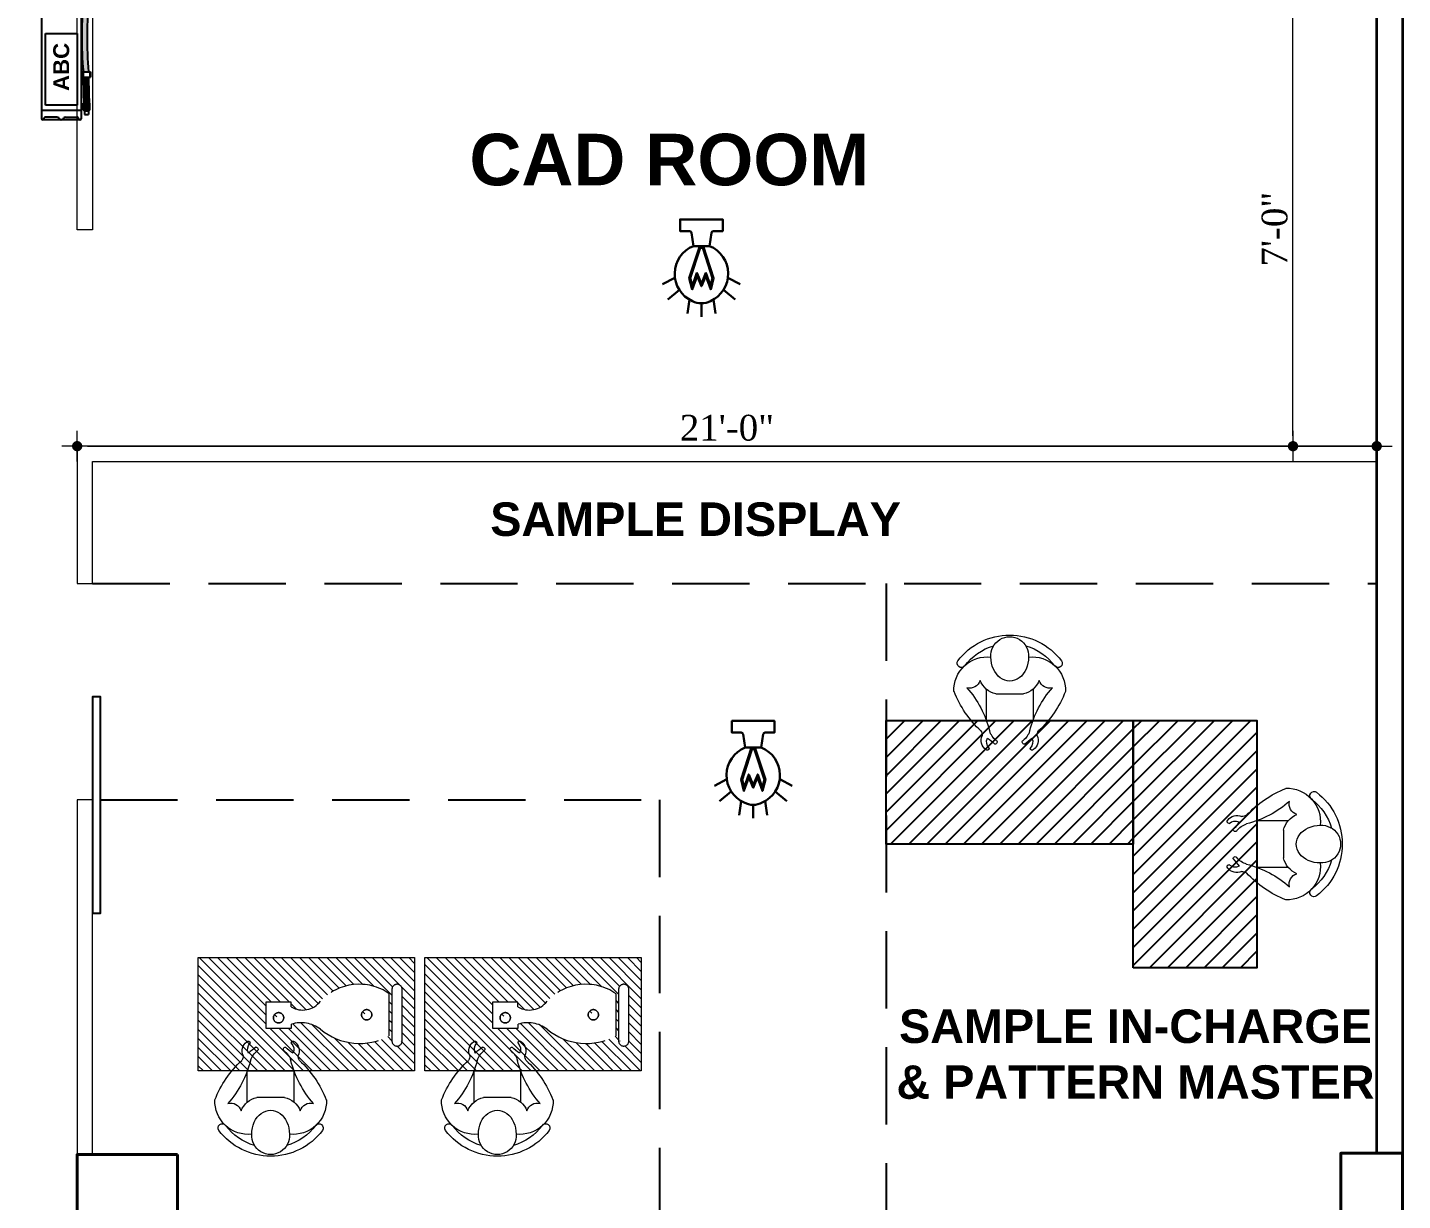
# Model space of a CAD drawing. Header units: inches. Extents: x -250485 to 735580, y -140410 to 288049.
# Drawn here: x 23611.6 to 23878.4, y 21471.4 to 21699.1 of the extents above; entities that cross this region are included whole.
import ezdxf

# ---------------------------------------------------------------- set-up
doc = ezdxf.new("R2010")
doc.units = ezdxf.units.IN
doc.header["$MEASUREMENT"] = 0
doc.header["$PDMODE"] = 35
doc.linetypes.add('ACAD_ISO02W100', pattern=[15, 12, -3])
doc.linetypes.add('DASHED', pattern=[0.75, 0.5, -0.25])
doc.layers.get('0').update_dxf_attribs({"lineweight": 0})
doc.layers.get('Defpoints').update_dxf_attribs({"lineweight": 0})
for name, color, linetype in [('A circulation', 7, 'DASHED'), ('A Door', 10, 'Continuous'), ('A Furniture', 7, 'Continuous'), ('FIREACC', 30, 'Continuous'), ('OUTSIDE', 253, 'Continuous')]:
    doc.layers.add(name, color=color, linetype=linetype)
for name, color, linetype, lineweight in [('A column', 106, 'Continuous', 40), ('A glass wall', 160, 'Continuous', 9), ('A WALL', 7, 'Continuous', 35), ('Emergency Light', 251, 'Continuous', 15), ('FER', 11, 'ACAD_ISO02W100', 0), ('Layer1', 134, 'Continuous', 0), ('Machine', 222, 'Continuous', 0), ('MAN', 215, 'Continuous', 0), ('sheet', 7, 'Continuous', 15), ('wall', 7, 'Continuous', 0), ('WALL (I)', 7, 'Continuous', 0)]:
    doc.layers.add(name, color=color, linetype=linetype, lineweight=lineweight)
doc.styles.add('REG', font='times.ttf')
doc.styles.get("Standard").update_dxf_attribs({"font": 'arialbd.ttf', "height": 24})
doc.dimstyles.new('Dim-Pres', dxfattribs={"dimtxt": 5.5, "dimasz": 2, "dimexe": 1.5, "dimexo": 1.5, "dimgap": 1, "dimtad": 3, "dimdec": 0, "dimzin": 3, "dimdsep": 46, "dimlunit": 4, "dimtxsty": 'REG', "dimblk": 'point', "dimcen": 2, "dimclrd": 256, "dimclre": 256, "dimclrt": 7, "dimadec": 0, "dimazin": 0, "dimtfac": 0.75, "dimtdec": 0, "dimtmove": 1, "dimatfit": 3, "dimldrblk": 'point', "dimfxl": 0, "dimtolj": 1, "dimtzin": 0, "dimlwd": -1, "dimlwe": -1, "dimarcsym": 1})
pattern_1 = [(45, (5000.443416947492, -14113.12922036355), (-1.767766952966368, 1.767766952966368), [])]

# ---------------------------------------------------------------- blocks, each defined once
blk = doc.blocks.new('Z_MACH')
at = {"layer": 'FER'}
for points in [[(2.635598819775623, 8.976013348023118, -0.3807670118471236), (1.519595524458054, 14.63143317654339), (2.419751377858119, 14.63143317654339), (2.419751377858119, 19.59967319317456), (-2.58024862214188, 19.59967319317638), (-2.58024862214188, 14.59967319317456), (-1.830473658313167, 14.59967319317548, -0.2397909630943526), (-2.796096064032099, 8.976013348046761, 0.3111277403841698), (-4.076014254839719, -4.400326806825432), (4.07601425483881, -4.400326806823613, 0.3753429267155414)], [(-1.58024862214188, 17.09967319317548, -1), (0.4197513778581197, 17.09967319317548, -1)], [(1, 0, -1), (-1, 0, -1)], [(4.91975137785721, -4.900326806824523), (-5.080248622141879, -4.900326806824523, 1), (-5.080248622141879, -6.900326806824522), (4.919751377858119, -6.900326806824522, 1)]]:
    blk.add_lwpolyline(points, format="xyb", close=True, dxfattribs=at)
for centre in [(-0.5802486221418804, 17.09967319317548), (0, 0)]:
    blk.add_circle(centre, 1, dxfattribs=at)
blk = doc.blocks.new('A$C0A385B62')
at = {"layer": 'MAN'}
for p, q in [((12.80305191420848, 13.80214196451243), (5.246626955540705, 13.80214196451243)), ((5.246626955540705, 8.742395382917035), (5.246626955540705, 13.80214196451243)), ((12.80305191420848, 8.742395382917035), (12.80305191420848, 13.80214196451243)), ((6.784432283155183, 9.500194757591544), (11.265246586594, 9.500194757591544))]:
    blk.add_line(p, q, dxfattribs=at)
for centre, major_axis, ratio, start_param, end_param in [((6.291864998795062, 17.02653517760746), (1.330345823937488, -1.330345823937491), 0.9999999999977816, 3.011755567882602, 4.336791129735035), ((5.391966378050707, 18.34442382934912), (0.2134425236567027, 0.2134425236567026), 0.9999999999974256, -0.9903661476277168, 1.743844077507616), ((6.722268590692692, 17.28868438648033), (1.014736198392688, 1.014736198392687), 0.9999999999994011, 1.590736801762065, 2.798432656722235), ((12.65771249169847, 18.34442382934912), (0.2134425236567026, -0.2134425236567027), 0.9999999999974256, 1.397748576082175, 4.131958801217509), ((11.32741027905649, 17.28868438648033), (1.014736198392089, 1.014736198392089), 0.9999999999994885, -1.227636329928234, -0.0199404749671928), ((11.75781387095412, 17.02653517760746), (1.330345823936892, 1.33034582393689), 0.9999999999985387, -1.195198476144889, 0.1298370857076663), ((3.521507891495275, 16.15331630651462), (0.7438983915993324, -0.7438983915993334), 0.999999999998362, 0.1201904508699337, 0.9031787789964641), ((3.039559556335007, 20.8822419551766), (3.420265618158865, 3.420265618158862), 0.9999999999710878, 4.442781796797042, 4.759624155095366), ((8.738014996295531, 14.61653963441176), (2.185140766254475, -2.18514076625448), 0.9999999999983836, 3.016096205032031, 3.635716174250643), ((6.683346309542682, 17.32390668227572), (0.2195165364007317, -0.2195165364007318), 0.9999999999550492, 6.040082380256673, 8.853084092341538), ((11.3663325602065, 17.32390668227572), (0.2195165364007318, 0.2195165364007317), 0.9999999999550492, 0.5716938684278416, 3.384695580512707), ((9.311663873453654, 14.61653963441176), (2.185140766254467, 2.185140766254466), 0.999999999996424, -0.4941235206615008, 0.1254964485580055), ((53.02784726960453, 68.45595026975613), (46.44218521651676, -46.44218521651679), 0.9999999991443549, 4.81195643080859, 4.835193538654237), ((14.52817097825391, 16.15331630651462), (0.7438983915994333, 0.7438983915994326), 0.9999999999981568, 2.23841387459333, 3.021402202719569), ((16.25948536622672, 2.738926605114556), (12.32887152460413, 12.32887152460411), 0.9999999999998435, 1.534760500018879, 1.981494527452173), ((-10.8353074302031, 19.75662907895139), (12.12609851486674, 12.12609851486672), 0.9999999999981142, -1.50016072850486, -1.035996806125609), ((28.88498629995229, 19.75662907895139), (12.12609851483914, 12.12609851483913), 0.9999999999973719, 2.606793132918306, 3.070957055299133), ((1.823762386735323, 2.738926605114556), (12.32887152460242, 12.32887152460241), 0.9999999999992137, -0.4106982006575655, 0.0360358267760297), ((5.405420545281231, 8.934852985392807), (3.824465016098026, -3.824465016098032), 0.9999999999988436, 3.892703976422086, 5.607303683974293), ((7.560825747681518, 5.985419404034928), (2.545234036173748, 2.545234036173744), 0.9999999999964052, 1.002801220004055, 1.96460807070512), ((10.48885312206766, 5.985419404034928), (2.545234036164584, 2.545234036164582), 0.9999999999986894, -0.393811743911866, 0.5679951067929987), ((12.64425832446068, 8.934852985392807), (3.824465016096659, 3.824465016096656), 0.999999999998776, 3.823709888529261, 5.53207398434725), ((2.58651944003577, 6.861145151346589), (1.216868306365082, 1.21686830636508), 0.9999999999942101, -0.4917908428322868, 1.062111035292349), ((9.041623876484664, 3.602354411410942), (1.943723e-10, 3.839603214756363), 0.7931162535891396, 4.700072118899566, 7.865365617326588), ((15.46315942971341, 6.861145151346589), (1.216868306364642, -1.216868306364644), 0.9999999999951636, 2.079481618297084, 3.63338349642168), ((1.210265428893761, 4.563088716834045), (0.4857340215551655, -0.4857340215551659), 0.9999999999895796, 1.452985512981384, 4.552068611643997), ((9.063361561591591, 10.50550035794413), (6.477965783192783, -6.47796578319279), 0.9999999999952726, 4.573278415513708, 5.207423431160726), ((9.02666349798892, 10.50551949737974), (6.477965783163669, -6.477965783163672), 0.9999999999950769, 5.787107780630661, 6.421252796283351), ((16.87070936117016, 4.575413284820115), (0.4752786104991503, 0.4752786104991493), 0.9999999999965778, -1.432728837689081, 1.708863815900708), ((9.02666349798892, 10.50551949737974), (7.428523004162264, 7.428523004162253), 0.999999999999676, 3.004593134476285, 4.850456469487568), ((9.04147259880483, 3.328248395865101), (2.159226453879345, -2.159226453879349), 0.9999999999947417, 3.851468289501696, 7.142929779361948)]:
    blk.add_ellipse(centre, major_axis=major_axis, ratio=ratio, start_param=start_param, end_param=end_param, dxfattribs=at)
blk = doc.blocks.new('A$C75144F0B')
at = {"layer": 'Machine'}
h = blk.add_hatch(dxfattribs=at)
h.set_pattern_fill('ANSI31', scale=10, style=0)
h.set_pattern_definition([(45, (-249897.835708, 14135.27177869155), (-0.8838834764831842, 0.8838834764831844), [])])
h.paths.add_polyline_path([(-10.99996225777431, 41.9998558933512), (-10.99996225780341, 7.276000000000001e-12), (10.99996225777431, -7.276000000000001e-12), (10.99996225777431, 41.99985589334391)])
edge = h.paths.add_edge_path(flags=16)
edge.add_line((2.310356294392275, 28.90937547953535), (2.310356294392276, 23.94115250947612))
edge.add_line((2.310356294392276, 23.94115250947612), (1.410203529523911, 23.94115250947613))
edge.add_ellipse((5.143019113518594, 21.73994954412123), major_axis=(-3.064245965878247, 3.06424596587825), ratio=0.9999999999999996, start_angle=14.47258432045427, end_angle=97.8533147654493)
edge.add_ellipse((-4.4077995312534, 10.77337060669698), major_axis=(7.228978715013979, 7.228978715013976), ratio=0.9999999999999998, start_angle=279.9996067642371, end_angle=362.2926833374564, ccw=False)
edge.add_line((3.966613488556296, 4.909457826147889), (-4.185387050616043, 4.90945782614607))
edge.add_ellipse((6.162369177605172, 10.66871193945161), major_axis=(8.373919837815674, 8.37391983781567), ratio=0.9999999999999999, start_angle=94.96954621643971, end_angle=164.0990145078656, ccw=False)
edge.add_ellipse((-7.948604719648397, 22.0464157474947), major_axis=(-4.448357347748903, 4.448357347748906), ratio=0.9999999999999996, start_angle=188.288102217168, end_angle=242.2257346579422)
edge.add_line((-1.939854158769431, 23.90939263508016), (-2.689626550045633, 23.90939263507925))
edge.add_line((-2.689626550045633, 23.90939263507925), (-2.689626550045633, 28.90937547953717))
edge.add_line((-2.689626550045633, 28.90937547953717), (2.310356294392275, 28.90937547953535))
edge = h.paths.add_edge_path(flags=0)
edge.add_ellipse((-0.6896334122704694, 26.40938405730821), major_axis=(0.7071043550249762, 0.707104355024976), ratio=0.9999999999999992, start_angle=315, end_angle=494.9999999999999, ccw=False)
edge.add_ellipse((-0.6896334122704694, 26.40938405730821), major_axis=(-0.707104355024976, 0.7071043550249762), ratio=0.9999999999999988, start_angle=0, end_angle=360)
edge.add_ellipse((-0.6896334122704694, 26.40938405730821), major_axis=(0.7071043550249762, 0.707104355024976), ratio=0.9999999999999992, start_angle=135, end_angle=314.99999999999994, ccw=False)
edge.add_ellipse((-0.6896334122704694, 26.40938405730821), major_axis=(-0.707104355024976, 0.7071043550249762), ratio=0.9999999999999988, start_angle=0, end_angle=360)
edge.add_ellipse((-0.6896334122704694, 26.40938405730821), major_axis=(0.7071043550249762, 0.707104355024976), ratio=0.9999999999999992, start_angle=135, end_angle=314.99999999999994, ccw=False)
edge.add_ellipse((-0.6896334122704694, 26.40938405730821), major_axis=(-0.707104355024976, 0.7071043550249762), ratio=0.9999999999999988, start_angle=0, end_angle=360)
edge.add_ellipse((-0.6896334122704694, 26.40938405730821), major_axis=(0.7071043550249762, 0.707104355024976), ratio=0.9999999999999992, start_angle=135, end_angle=314.99999999999994, ccw=False)
edge.add_ellipse((-0.6896334122704694, 26.40938405730821), major_axis=(-0.707104355024976, 0.7071043550249762), ratio=0.9999999999999988, start_angle=0, end_angle=360)
edge.add_ellipse((-0.6896334122704694, 26.40938405730821), major_axis=(0.7071043550249762, 0.707104355024976), ratio=0.9999999999999992, start_angle=135, end_angle=314.99999999999994, ccw=False)
edge.add_ellipse((-0.6896334122704694, 26.40938405730821), major_axis=(-0.707104355024976, 0.7071043550249762), ratio=0.9999999999999988, start_angle=0, end_angle=360)
edge.add_ellipse((-0.6896334122704694, 26.40938405730821), major_axis=(0.7071043550249762, 0.707104355024976), ratio=0.9999999999999992, start_angle=135, end_angle=314.99999999999994, ccw=False)
edge.add_ellipse((-0.6896334122704694, 26.40938405730821), major_axis=(-0.707104355024976, 0.7071043550249762), ratio=0.9999999999999988, start_angle=0, end_angle=360)
edge.add_ellipse((-0.6896334122704694, 26.40938405730821), major_axis=(0.7071043550249762, 0.707104355024976), ratio=0.9999999999999992, start_angle=315, end_angle=494.9999999999999, ccw=False)
edge.add_ellipse((-0.6896334122704694, 26.40938405730821), major_axis=(-0.707104355024976, 0.7071043550249762), ratio=0.9999999999999988, start_angle=0, end_angle=360)
edge.add_ellipse((-0.6896334122704694, 26.40938405730821), major_axis=(0.7071043550249762, 0.707104355024976), ratio=0.9999999999999992, start_angle=315, end_angle=494.9999999999999, ccw=False)
edge.add_ellipse((-0.6896334122704694, 26.40938405730821), major_axis=(-0.707104355024976, 0.7071043550249762), ratio=0.9999999999999988, start_angle=0, end_angle=360)
edge.add_ellipse((-0.6896334122704694, 26.40938405730821), major_axis=(0.7071043550249762, 0.707104355024976), ratio=0.9999999999999992, start_angle=315, end_angle=494.9999999999999, ccw=False)
edge.add_ellipse((-0.6896334122704694, 26.40938405730821), major_axis=(-0.707104355024976, 0.7071043550249762), ratio=0.9999999999999988, start_angle=0, end_angle=360)
edge.add_ellipse((-0.6896334122704694, 26.40938405730821), major_axis=(0.7071043550249762, 0.707104355024976), ratio=0.9999999999999992, start_angle=315, end_angle=494.9999999999999, ccw=False)
edge.add_ellipse((-0.6896334122704694, 26.40938405730821), major_axis=(-0.707104355024976, 0.7071043550249762), ratio=0.9999999999999988, start_angle=0, end_angle=360)
edge.add_ellipse((-0.6896334122704694, 26.40938405730821), major_axis=(0.7071043550249762, 0.707104355024976), ratio=0.9999999999999992, start_angle=315, end_angle=494.9999999999999, ccw=False)
edge.add_ellipse((-0.6896334122704694, 26.40938405730821), major_axis=(-0.707104355024976, 0.7071043550249762), ratio=0.9999999999999988, start_angle=0, end_angle=360)
edge = h.paths.add_edge_path(flags=0)
edge.add_ellipse((-0.1093867810268421, 9.309769534971565), major_axis=(0.7071043550249762, 0.707104355024976), ratio=0.9999999999999992, start_angle=315, end_angle=494.9999999999999, ccw=False)
edge.add_ellipse((-0.1093867810268421, 9.309769534971565), major_axis=(-0.707104355024976, 0.7071043550249762), ratio=0.9999999999999988, start_angle=0, end_angle=360)
edge.add_ellipse((-0.1093867810268421, 9.309769534971565), major_axis=(0.7071043550249762, 0.707104355024976), ratio=0.9999999999999992, start_angle=135, end_angle=314.99999999999994, ccw=False)
edge.add_ellipse((-0.1093867810268421, 9.309769534971565), major_axis=(-0.707104355024976, 0.7071043550249762), ratio=0.9999999999999988, start_angle=0, end_angle=360)
edge.add_ellipse((-0.1093867810268421, 9.309769534971565), major_axis=(0.7071043550249762, 0.707104355024976), ratio=0.9999999999999992, start_angle=135, end_angle=314.99999999999994, ccw=False)
edge.add_ellipse((-0.1093867810268421, 9.309769534971565), major_axis=(-0.707104355024976, 0.7071043550249762), ratio=0.9999999999999988, start_angle=0, end_angle=360)
edge.add_ellipse((-0.1093867810268421, 9.309769534971565), major_axis=(0.7071043550249762, 0.707104355024976), ratio=0.9999999999999992, start_angle=135, end_angle=314.99999999999994, ccw=False)
edge.add_ellipse((-0.1093867810268421, 9.309769534971565), major_axis=(-0.707104355024976, 0.7071043550249762), ratio=0.9999999999999988, start_angle=0, end_angle=360)
edge.add_ellipse((-0.1093867810268421, 9.309769534971565), major_axis=(0.7071043550249762, 0.707104355024976), ratio=0.9999999999999992, start_angle=135, end_angle=314.99999999999994, ccw=False)
edge.add_ellipse((-0.1093867810268421, 9.309769534971565), major_axis=(-0.707104355024976, 0.7071043550249762), ratio=0.9999999999999988, start_angle=0, end_angle=360)
edge.add_ellipse((-0.1093867810268421, 9.309769534971565), major_axis=(0.7071043550249762, 0.707104355024976), ratio=0.9999999999999992, start_angle=135, end_angle=314.99999999999994, ccw=False)
edge.add_ellipse((-0.1093867810268421, 9.309769534971565), major_axis=(-0.707104355024976, 0.7071043550249762), ratio=0.9999999999999988, start_angle=0, end_angle=360)
edge.add_ellipse((-0.1093867810268421, 9.309769534971565), major_axis=(0.7071043550249762, 0.707104355024976), ratio=0.9999999999999992, start_angle=315, end_angle=494.9999999999999, ccw=False)
edge.add_ellipse((-0.1093867810268421, 9.309769534971565), major_axis=(-0.707104355024976, 0.7071043550249762), ratio=0.9999999999999988, start_angle=0, end_angle=360)
edge.add_ellipse((-0.1093867810268421, 9.309769534971565), major_axis=(0.7071043550249762, 0.707104355024976), ratio=0.9999999999999992, start_angle=315, end_angle=494.9999999999999, ccw=False)
edge.add_ellipse((-0.1093867810268421, 9.309769534971565), major_axis=(-0.707104355024976, 0.7071043550249762), ratio=0.9999999999999988, start_angle=0, end_angle=360)
edge.add_ellipse((-0.1093867810268421, 9.309769534971565), major_axis=(0.7071043550249762, 0.707104355024976), ratio=0.9999999999999992, start_angle=315, end_angle=494.9999999999999, ccw=False)
edge.add_ellipse((-0.1093867810268421, 9.309769534971565), major_axis=(-0.707104355024976, 0.7071043550249762), ratio=0.9999999999999988, start_angle=0, end_angle=360)
edge.add_ellipse((-0.1093867810268421, 9.309769534971565), major_axis=(0.7071043550249762, 0.707104355024976), ratio=0.9999999999999992, start_angle=315, end_angle=494.9999999999999, ccw=False)
edge.add_ellipse((-0.1093867810268421, 9.309769534971565), major_axis=(-0.707104355024976, 0.7071043550249762), ratio=0.9999999999999988, start_angle=0, end_angle=360)
edge.add_ellipse((-0.1093867810268421, 9.309769534971565), major_axis=(0.7071043550249762, 0.707104355024976), ratio=0.9999999999999992, start_angle=315, end_angle=494.9999999999999, ccw=False)
edge.add_ellipse((-0.1093867810268421, 9.309769534971565), major_axis=(-0.707104355024976, 0.7071043550249762), ratio=0.9999999999999988, start_angle=0, end_angle=360)
edge = h.paths.add_edge_path(flags=16)
edge.add_ellipse((4.810347716610776, 3.409462972810154), major_axis=(0.707104355024976, 0.7071043550249759), ratio=0.9999999999999998, start_angle=225.0000000000261, end_angle=405.00000000002603, ccw=False)
edge.add_line((4.810347716604446, 2.409466403918926), (-5.555642120173567, 2.409466403918941))
edge.add_ellipse((-5.189617972264586, 3.409462972810154), major_axis=(-0.707104355024976, 0.7071043550249762), ratio=0.9999999999999988, start_angle=-45.000000000000114, end_angle=135, ccw=False)
edge.add_line((-5.189617972257788, 4.409459541701377), (5.176371864519468, 4.409459541701373))
at = {"layer": 'Machine', "color": 7}
blk.add_lwpolyline([(10.99996225777431, -7.276000000000001e-12), (-10.99996225780341, 7.276000000000001e-12), (-10.99996225777431, 41.9998558933512), (10.99996225777431, 41.99985589334391)], close=True, dxfattribs=at)
at = {"layer": 'FER', "color": 7, "xscale": 0.9999965688875818, "yscale": 0.9999965688912196, "zscale": 0.9999965688893389}
blk.add_blockref('Z_MACH', (-0.1093867810268421, 9.309769534971565), dxfattribs=at)
at = {"layer": 'wall', "color": 7, "xscale": -1.199999999999999, "yscale": 1.199999999999999, "zscale": 1.199999999999999, "rotation": 270}
blk.add_blockref('A$C0A385B62', (-27.5625326151785, 17.10684351189957), dxfattribs=at)
blk = doc.blocks.new('A$C16DB04AD')
at = {"layer": 'Emergency Light', "color": 154, "lineweight": 30}
for p, q in [((-6.537825528983376, -14.3932823043433), (-9.586205916086328, -15.97797261748929)), ((6.53782552893972, -14.3932823043433), (9.58620591602812, -15.97797261748929)), ((-5.430884954985231, -17.39914926863275), (-8.325307155027986, -19.7678718053503)), ((-2.947855078673456, -19.77826723671751), (-3.460393636632944, -23.21708098362433)), ((2.9478550786298, -19.77826723671751), (3.460393636589288, -23.21708098362433)), ((5.430884954927024, -17.39914926863275), (8.32530715498433, -19.7678718053503)), ((-2.91038304567337e-11, -20.70360844238894), (-2.91038304567337e-11, -24))]:
    blk.add_line(p, q, dxfattribs=at)
blk.add_lwpolyline([(-1.99680266190262, -6.567560826137196), (-2.489697232274921, -3.279178763215896, 0.3712780056704896), (-2.944603238065611, -2.887376694125123), (-5.249217542688712, -2.887376694125123), (-5.249217542688712, 0), (5.249217542688712, 0), (5.249217542688712, -2.887376694125123), (2.944603238065611, -2.887376694125123, 0.3712780056704896), (2.489697232274921, -3.279178763215896), (1.99680266190262, -6.567560826137196)], format="xyb", dxfattribs=at)
at = {"layer": 'Emergency Light', "color": 1, "lineweight": 30}
blk.add_lwpolyline([(-0.4329040910961339, -6.573705076996703), (-3.010552231469774, -14.48153607931454), (-2.28318827264593, -17.27446631714702), (-1.096346872873255, -13.9076215242967), (0, -16.50271311466349), (1.096346872873255, -13.9076215242967), (2.283188272660482, -17.27446631714702), (3.010552231469774, -14.48153607931454), (0.4273372012394248, -6.573705076996703)], dxfattribs=at)
at = {"layer": 'Emergency Light', "color": 154, "lineweight": 30}
blk.add_lwpolyline([(-2.021739374991739, -6.577722929127049), (1.99680266190262, -6.567560826137196)], dxfattribs=at)
at = {"layer": 'Emergency Light', "color": 1, "lineweight": 30}
blk.add_lwpolyline([(0.4273372012394248, -7.282025628781412, 0.6903614861504281), (-0.4329040910961339, -7.282025628781412), (-2.747414040059084, -14.4957025636686), (-2.247088542950223, -16.41685110662365), (-1.117494048405206, -13.21240496687824), (0, -15.85755266516935), (1.117494048405206, -13.21240496687824), (2.247088542950223, -16.41685110662365), (2.747414040073636, -14.4957025636686), (0.4273372012394248, -7.282025628781412)], format="xyb", dxfattribs=at)
at = {"layer": 'Emergency Light', "color": 154, "lineweight": 30}
for centre, radius, start, end in [((0.7757337109651417, -13.40674541570479), 7.379797001880024, 112.0671366794404, 245.9766584055333), ((-0.7757337109651417, -13.40674541570479), 7.379797001880024, 294.0233415944667, 67.93286331978692), ((-2.91038304567337e-11, -15.96131014602724), 4.742298296318141, 241.9689034068913, 298.0310965931087)]:
    blk.add_arc(centre, radius, start, end, dxfattribs=at)
blk = doc.blocks.new('*U196')
at = {"layer": 'OUTSIDE', "linetype": 'Continuous'}
for points in [[(-100.1206953372707, 481.7628959296997), (-104.2268043597201, 460.2083003522725), (-78.87537294127681, 477.6231871184652)], [(-78.87537294127681, 477.6231871184652), (-104.2268043597201, 460.2083003522725), (-84.3459288340114, 462.3879306721428)], [(-85.32244999257654, 497.9639038159056), (-100.1206953372707, 481.7628959296997), (-46.58240458666305, 485.7524235246261)], [(-46.58240458666305, 485.7524235246261), (-100.1206953372707, 481.7628959296997), (-63.99665396971764, 484.0000000000001)], [(-63.99665396971764, 484.0000000000001), (-100.1206953372707, 481.7628959296997), (-78.87537294127681, 477.6231871184652)], [(-64.2268043597207, 504.0000000000002), (-85.32244999257654, 497.9639038159056), (-52.38917803358263, 503.4320951673892)], [(-52.38917803358263, 503.4320951673892), (-85.32244999257654, 497.9639038159056), (-46.5824045866631, 502.2475764753741)], [(-43.17033814828281, 502.2475764753741), (-85.32244999257654, 497.9639038159056), (-43.17033814828284, 485.7524235246261)], [(-85.32244999257654, 497.9639038159056), (-43.17033814828281, 502.2475764753741), (-46.5824045866631, 502.2475764753741)], [(-85.32244999257654, 497.9639038159056), (-46.58240458666305, 485.7524235246261), (-43.17033814828284, 485.7524235246261)], [(-52.38917803358263, 503.4320951673892), (-58.28826156381679, 504.0000000000002), (-64.2268043597207, 504.0000000000002)], [(-46.58240458666305, 485.7524235246261), (-63.99665396971764, 484.0000000000001), (-52.38917803358237, 484.5679048326111)], [(-52.38917803358237, 484.5679048326111), (-63.99665396971764, 484.0000000000001), (-58.28826156381629, 484.0000000000001)], [(-84.3459288340114, 462.3879306721428), (-104.2268043597201, 460.2083003522725), (-76.57034182775351, 321.2396900399291)], [(-104.2268043597201, 460.2083003522725), (-96.56989949402782, 320.1477179046095), (-76.57034182775351, 321.2396900399291)], [(-96.56989949402782, 320.1477179046095), (-102.4190117199102, 179.9999999999999), (-82.45553887509163, 180.0000000000001)], [(-76.57034182775351, 321.2396900399291), (-96.56989949402782, 320.1477179046095), (-82.45553887509163, 180.0000000000001)], [(-82.00619228560907, 159.9999999999999), (-102.8155253513701, 110.9931713836371), (-82.81042058501453, 110.993239492646)], [(-102.0072558220318, 160.0000000000015), (-102.8155253513701, 110.9931713836371), (-82.00619228560907, 159.9999999999999)], [(-102.8155253513701, 110.9931713836371), (-104.2268043597216, 61.99999999999989), (-84.21464371495358, 61.9999999999996)], [(-82.81042058501453, 110.993239492646), (-102.8155253513701, 110.9931713836371), (-84.21464371495358, 61.9999999999996)]]:
    blk.add_solid(points, dxfattribs=at)
blk = doc.blocks.new('*U195')
at = {"layer": 'OUTSIDE', "linetype": 'Continuous'}
for points in [[(-0.01933780452461054, 488.2986923115643), (-0.6676855718015552, 487.22540144927), (0.8515238589932892, 485.5167181619744)], [(-0.6676855718015552, 487.22540144927), (-0.2930877463059368, 486.0287458716072), (0.8515238589932892, 485.5167181619744)], [(0.3705905884929734, 499.8847790795911), (-0.01933780452461054, 488.2986923115643), (0.8515238589932892, 485.5167181619744)], [(0.8016827369949056, 499.8863108925835), (0.3705905884929734, 499.8847790795911), (0.8515238589932892, 485.5167181619744)], [(0.8515238589933176, 499.8864879945756), (0.8016827369949056, 499.8863108925835), (0.8515238589932892, 485.5167181619744)], [(1.232774885496724, 499.887842705576), (0.8515238589932892, 499.8864879945755), (1.705030789482493, 488.3048195635341)], [(0.8515238589932892, 499.8864879945755), (0.8515238589932893, 485.5167181619744), (1.705030789482493, 488.3048195635341)], [(1.705030789482493, 488.3048195635341), (0.8515238589932893, 485.5167181619744), (2.361092402477108, 487.2353573389602)], [(2.361092402477108, 487.2353573389602), (0.8515238589932893, 485.5167181619744), (1.993833588939787, 486.0356543533363)]]:
    blk.add_solid(points, dxfattribs=at)
blk = doc.blocks.new('ABC')
at = {"layer": 'FIREACC', "color": 11}
for p, q in [((-39154.19204668295, 31706.62705909893), (-39205.39162367093, 31703.89894118438)), ((-39153.33766387971, 31701.06069362111), (-39199.99731500426, 31699.52258059529)), ((-39151.59330838572, 31714.07389078449), (-39192.83654238311, 31719.86328388503)), ((-39100.52578184658, 31717.15782071524), (-39188.55683564542, 31723.56248788581)), ((-39133.80194438846, 31707.71352517192), (-39153.75372855439, 31706.65041443913)), ((-39127.25061941716, 31701.92064053296), (-39152.87694111628, 31701.07588112609)), ((-39135.74667292433, 31711.84946769456), (-39151.10331809489, 31714.00510989283)), ((-39133.68662152249, 31709.2986182217), (-39133.90656208075, 31706.27557290161)), ((-39126.79038690428, 31703.95205118143), (-39131.38394007014, 31703.70488870714)), ((-39129.36409206852, 31697.77945797917), (-39129.36409206853, 31701.19999923831)), ((-39129.36409206853, 31701.19999923831), (-39127.49562114671, 31701.19999923831)), ((-39129.36409206851, 31685.19999923829), (-39129.36409206852, 31697.07160677174)), ((-39127.03093799377, 31701.19999923831), (-39101.63590345851, 31701.19999923831)), ((-39105.90631603972, 31702.62424525912), (-39126.78989665373, 31701.93582803794)), ((-39105.9199006103, 31705.07501653001), (-39126.3459453066, 31703.97596497561)), ((-39106.03591806874, 31703.4803764256), (-39105.9199006103, 31705.07501653001)), ((-39102.22970825036, 31701.23949925229), (-39101.80010336092, 31707.14434491057)), ((-39100.52578184658, 31717.15782071524), (-39101.6867873204, 31701.19999923831)), ((-39101.63590345851, 31685.19999923831), (-39101.63590345851, 31701.19999923831)), ((-39099.49999776351, 31681.99999923831), (-39131.49999776351, 31681.99999923831)), ((-39131.49999776351, 31681.99999923831), (-39131.49999776351, 31665.99999923831)), ((-39100.2999977635, 31685.19999923831), (-39130.69999776351, 31685.19999923831)), ((-39130.69999776351, 31683.59999923831), (-39130.69999776351, 31681.99999923831)), ((-39100.2999977635, 31683.59999923831), (-39130.69999776351, 31683.59999923831)), ((-39100.2999977635, 31683.59999923831), (-39100.2999977635, 31681.99999923831)), ((-39099.49999776351, 31681.99999923831), (-39099.49999776351, 31665.99999923831)), ((-39175.49999776351, 31633.63535397852), (-39175.49999776351, 31300.61219740356)), ((-39055.49999776351, 31633.63535397852), (-39055.49999776351, 31300.61219740356)), ((-39128.75905149752, 31305.56047166483), (-39163.58056194439, 31305.56047166483)), ((-39102.24094402949, 31305.56047166483), (-39066.54083429548, 31305.56047166483))]:
    blk.add_line(p, q, dxfattribs=at)
for centre, radius in [((-39115.49999776351, 31693.19999923831), 8), ((-39115.49999776351, 31693.19999923831), 7.106572239385105), ((-39104.08230125732, 31703.33824174794), 0.8183474088935362)]:
    blk.add_circle(centre, radius, dxfattribs=at)
for centre, radius, start, end in [((-39201.91634147874, 31687.65097629961), 16.61547318652746, 102.0730947543689, 158.0786530559907), ((-39195.23302483872, 31655.61933604848), 44.16099345032107, 96.1933851022913, 120.0253941634977), ((-39188.84708701387, 31719.57303251658), 4, 85.83879822598405, 175.8387982264182), ((-39136.08029474403, 31709.47276904277), 2.4, 355.8387982264182, 82.00948928665606), ((-39131.51288885922, 31706.10142208053), 2.4, 175.8387982264182, 273.0799086225262), ((-39104.08230125732, 31703.33824174794), 1.958780465609198, 175.8387982264182, 355.8387982264182), ((-39149.40305505631, 31630.6111380338), 26.27158732819595, 119.5310539367202, 173.3898249423017), ((-39115.00431215687, 31581.13651165689), 86.4518314908062, 100.9999314663238, 123.2079516583439), ((-39130.69999776351, 31684.39999923831), 0.8, 90, 270), ((-39100.2999977635, 31684.39999923831), 0.8, 270, 90), ((-39115.99568337014, 31581.13651165689), 86.4518314908062, 56.7920483416561, 79.00006853367618), ((-39081.59694047071, 31630.6111380338), 26.27158732819595, 6.610175057698353, 60.46894606327978), ((-39171.32065762873, 31302.30766942699), 4.510156243896425, 202.0813790075031, 252.7663303763403), ((-39172.8753083378, 31302.41838571994), 4.445897769216369, 276.3773104451917, 340.9867885308898), ((-39160.01138328415, 31298.31903500475), 9.057213808747582, 135.2683196029056, 162.981042479239), ((-39164.01986158796, 31301.84476212091), 3.741588110906651, 83.25735356914021, 130.4173600919357), ((-39128.35648090833, 31298.78422512367), 6.788194182984941, 39.64174419386384, 93.39989353926579), ((-39115.84060730711, 31305.73914202869), 7.746634494490161, 199.8005553778552, 272.5200340672729), ((-39115.15938821991, 31305.73914202869), 7.746634494490161, 267.4799659327271, 340.1994446221448), ((-39102.64351461869, 31298.78422512367), 6.788194182984941, 86.60010646156651, 140.3582558061362), ((-39066.98013393905, 31301.84476212091), 3.741588110906651, 49.58263990806434, 96.74264643085979), ((-39070.98861224287, 31298.31903500475), 9.057213808747582, 17.018957520761, 44.7316803970944), ((-39058.12468718922, 31302.41838571994), 4.445897769216369, 199.0132114691102, 263.6226895548083), ((-39059.67933789828, 31302.30766942699), 4.510156243896425, 287.2336696236597, 337.9186209924969)]:
    blk.add_arc(centre, radius, start, end, dxfattribs=at)
at = {"layer": 'OUTSIDE', "color": 11}
for p, q in [((-39125.07811603921, 31706.35922440747), (-39126.91364298496, 31706.35922440747)), ((-39126.91364298496, 31705.67390555312), (-39125.07811603921, 31705.67390555312)), ((-39118.39181442143, 31695.00113498025), (-39120.29253031546, 31696.18497466893)), ((-39116.16978314581, 31689.43836007474), (-39118.23630685492, 31699.75865623116)), ((-39115.80499858471, 31697.91027340277), (-39116.1828033079, 31688.64385488913)), ((-39115.80499858471, 31697.91027340277), (-39115.46012486591, 31697.90904795237)), ((-39115.80499858471, 31697.91027340277), (-39115.46012486591, 31697.90904795237)), ((-39115.11525114711, 31697.90782250198), (-39115.46012486591, 31697.90904795237)), ((-39115.11525114711, 31697.90782250198), (-39114.80330843269, 31688.63895308756)), ((-39114.8302123812, 31689.43836007474), (-39112.76368867209, 31699.75865623116)), ((-39112.60818110558, 31695.00113498025), (-39110.70746521156, 31696.18497466893)), ((-39101.6867873204, 31701.19999923831), (-39102.22970825036, 31701.23949925229)), ((-39096.28250815769, 31699.4765599996), (-39101.63590345851, 31699.4765599996)), ((-39096.28250815769, 31695.46109384596), (-39101.63590345851, 31695.46109384596)), ((-39096.28250815769, 31699.4765599996), (-39096.28250815769, 31686.92343847701)), ((-39080.39707517143, 31698.87539422942), (-39091.96413105998, 31698.87539422942)), ((-39080.28250815769, 31697.7504390045), (-39091.96413105998, 31697.7504390045)), ((-39080.28250815769, 31701.19999923831), (-39091.66997563591, 31701.19999923831)), ((-39080.28250815769, 31701.19999923831), (-39080.28250815769, 31685.19999923831)), ((-39096.28250815769, 31690.93890463065), (-39101.63590345851, 31690.93890463065)), ((-39096.28250815769, 31686.92343847701), (-39101.63590345851, 31686.92343847701)), ((-39080.28250815769, 31688.64955947212), (-39091.96413105998, 31688.64955947212)), ((-39080.39707517143, 31687.5246042472), (-39091.96413105998, 31687.5246042472)), ((-39080.28250815769, 31685.19999923831), (-39091.66997563591, 31685.19999923831)), ((-39080.21129125111, 31686.60193805801), (-39077.55285500699, 31686.60193805801)), ((-39063.43733518854, 31685.19999923831), (-39068.18816942526, 31685.19999923831)), ((-39055.49999776351, 31625.99999923831), (-39175.49999776351, 31625.99999923831)), ((-39055.49999776351, 31325.99999923831), (-39175.49999776351, 31325.99999923831)), ((-39058.34311677516, 31297.99999923831), (-39172.65687875186, 31297.99999923831))]:
    blk.add_line(p, q, dxfattribs=at)
at = {"layer": 'OUTSIDE', "color": 1}
for p, q in [((-39080.21129125111, 31699.79806041861), (-39077.55285500699, 31699.79806041861)), ((-39063.43733518854, 31701.19999923831), (-39068.18816942526, 31701.19999923831)), ((-39163.49999776351, 31341.83166190606), (-39163.49999776351, 31557.83166190606)), ((-39163.49999776351, 31557.83166190606), (-39067.49999776351, 31557.83166190606)), ((-39067.49999776351, 31557.83166190606), (-39067.49999776351, 31341.83166190606)), ((-39055.49999776351, 31441.99999923831), (-39027.49999776351, 31441.99999923831)), ((-39055.49999776351, 31425.99999923831), (-39027.49999776351, 31425.99999923831)), ((-39049.50277595613, 31441.99999923831), (-39049.50277595613, 31425.99999923831)), ((-39029.57572400343, 31441.99999923831), (-39029.57572400343, 31425.99999923831)), ((-39027.49999776351, 31441.99999923831), (-39027.49999776351, 31425.99999923831)), ((-39067.49999776351, 31341.83166190606), (-39163.49999776351, 31341.83166190606)), ((-39049.03733518854, 31347.59999923831), (-39049.03733518854, 31345.99999923831)), ((-39049.03733518854, 31347.59999923831), (-39029.83733518854, 31347.59999923831)), ((-39048.55432335446, 31345.99999923831), (-39049.03733518854, 31345.99999923831)), ((-39049.03733518854, 31345.99999923831), (-39049.03733518854, 31328.03787390718)), ((-39048.55432335446, 31345.90454361033), (-39048.55432335446, 31328.03787390718)), ((-39047.43733518854, 31325.99999923831), (-39031.43733518854, 31325.99999923831)), ((-39046.23589596288, 31324.95759741132), (-39046.23589596288, 31325.99999923831)), ((-39032.6387744142, 31324.95759741132), (-39046.23589596288, 31324.95759741132)), ((-39045.72192282641, 31324.95759741132), (-39045.72192282641, 31313.99999923831)), ((-39033.15274755066, 31324.14891093996), (-39045.72192282641, 31324.14891093996)), ((-39043.31449978267, 31345.99999923831), (-39045.71449978267, 31345.99999923831)), ((-39045.71449978267, 31345.90454361033), (-39045.71449978267, 31328.03787390718)), ((-39043.31449978267, 31345.90454361033), (-39043.31449978267, 31328.03787390718)), ((-39040.63733518853, 31325.99999923831), (-39040.63733518853, 31345.99999923831)), ((-39040.63733518853, 31325.99999923831), (-39040.63733518853, 31345.99999923831)), ((-39040.63733518853, 31345.99999923831), (-39038.23733518853, 31345.99999923831)), ((-39038.23733518853, 31325.99999923831), (-39038.23733518853, 31345.99999923831)), ((-39035.5601705944, 31345.99999923831), (-39033.1601705944, 31345.99999923831)), ((-39035.5601705944, 31345.90454361033), (-39035.5601705944, 31328.03787390718)), ((-39033.1601705944, 31345.90454361033), (-39033.1601705944, 31328.03787390718)), ((-39033.15274755066, 31324.95759741132), (-39033.15274755066, 31313.99999923831)), ((-39032.6387744142, 31324.95759741132), (-39032.6387744142, 31325.99999923831)), ((-39030.32034702261, 31345.99999923831), (-39029.83733518854, 31345.99999923831)), ((-39030.32034702261, 31345.90454361033), (-39030.32034702261, 31328.03787390718)), ((-39029.83733518854, 31347.59999923831), (-39029.83733518854, 31345.99999923831)), ((-39029.83733518854, 31345.99999923831), (-39029.83733518854, 31328.03787390718)), ((-39045.72192282641, 31313.99999923831), (-39033.15274755066, 31313.99999923831))]:
    blk.add_line(p, q, dxfattribs=at)
at = {"layer": 'OUTSIDE', "color": 11}
for centre, radius, start, end in [((-39140.20968787685, 31705.92446233152), 14.00000000000002, 1.779574111614461, 358.9745276856144), ((-39140.20968787685, 31705.92446233152), 13.56348201375549, 1.836866051761991, 358.9415208775528), ((-39126.91364298496, 31706.01656498029), 0.3426594271722024, 90, 270), ((-39125.07811603921, 31706.01656498029), 0.3426594271722024, 270, 90), ((-39115.49999776351, 31693.19999923831), 5.646100121581375, 115.6307568330536, 148.083746106334), ((-39115.49999776351, 31693.19999923831), 3.406859777564114, 125.5002848650492, 148.083746106334), ((-39115.49999776351, 31693.19999923831), 3.406859777564114, 31.91625389366603, 54.49971513495079), ((-39115.49999776351, 31693.19999923831), 5.646100121581375, 31.91625389366603, 64.36924316694646), ((-39091.51548629448, 31693.75242791676), 7.44917348074163, 91.18834954247889, 129.7873234350234), ((-39089.6000277299, 31693.19999923831), 5.127912501300102, 117.45336272377, 242.5466372762301), ((-39091.89544105298, 31700.85419749495), 1.97999512139738, 181.0473647480879, 268.0118954183694), ((-39063.52483632067, 31668.98875281839), 32.21136526713467, 354.9737380662306, 89.84435767661657), ((-39118.01240389479, 31687.91048400103), 25.72906004705709, 238.384496914244, 275.6037811539796), ((-39115.49663495692, 31687.63415561575), 1.220786479507285, 124.1991240133483, 55.39369598900733), ((-39113.42881285848, 31689.82073157077), 27.59418740975647, 265.6954026968052, 300.3163192341918), ((-39091.51548629448, 31692.64757055986), 7.449173480741412, 230.2126765649766, 268.8116504575211), ((-39091.89544105298, 31685.54580098166), 1.97999512139738, 91.98810458163064, 178.9526352519122), ((-39066.23533879148, 31730.22266944483), 45.06500171984693, 255.4551605128194, 267.5163875206698), ((-39063.52939534454, 31668.97774636115), 16.22251409254758, 356.2273493750603, 89.6748539295784), ((-37883.35792403253, 31547.15804894139), 1170.230801470604, 174.0772933995791, 185.1556076093057)]:
    blk.add_arc(centre, radius, start, end, dxfattribs=at)
at = {"layer": 'OUTSIDE', "color": 1}
for centre, radius, start, end in [((-39066.23533879148, 31656.17732903178), 45.06500171984693, 92.48361247933018, 104.5448394871806), ((-37872.16963396689, 31546.59951943149), 1165.417478546644, 174.111323128172, 185.1493879122908), ((-35847.08952769632, 31458.9406632985), 3202.29372509093, 180.5893882551241, 181.9925205818197), ((-35847.08952769632, 31458.9406632985), 3186.29372509093, 180.5923479784195, 182.0025301060141), ((-39046.13728077352, 31328.66775586244), 2.967670279460564, 192.254120911816, 244.0190433603399), ((-39045.65426893945, 31328.66775586244), 2.967670279460564, 192.254120911816, 244.0190433603399), ((-39042.81444536767, 31328.66775586244), 2.967670279460564, 192.254120911816, 244.0190433603399), ((-39040.41444536766, 31328.66775586244), 2.967670279460564, 192.254120911816, 244.0190433603399), ((-39038.46022500941, 31328.66775586244), 2.967670279460564, 295.9809566396602, 347.745879088184), ((-39036.06022500941, 31328.66775586244), 2.967670279460564, 295.9809566396602, 347.745879088184), ((-39033.22040143763, 31328.66775586244), 2.967670279460564, 295.9809566396602, 347.745879088184), ((-39032.73738960355, 31328.66775586244), 2.967670279460564, 295.9809566396602, 347.745879088184)]:
    blk.add_arc(centre, radius, start, end, dxfattribs=at)
at = {"layer": 'OUTSIDE', "color": 11, "linetype": 'Continuous', "xscale": -0.8000000000029104, "yscale": 0.7999999999992724, "zscale": 0.7999999999999443}
blk.add_blockref('*U195', (-39114.81877867632, 31297.99999923831), dxfattribs=at)
at = {"layer": 'OUTSIDE', "color": 1, "linetype": 'Continuous', "xscale": -0.8000000000029104, "yscale": 0.7999999999992724, "zscale": 0.7999999999999443}
blk.add_blockref('*U196', (-39114.81877867632, 31297.99999923831), dxfattribs=at)
at = {"layer": 'sheet', "color": 5, "insert": (-39091, 31384.5), "char_height": 48, "width": 165, "attachment_point": 7, "rotation": 90.00000000000001}
blk.add_mtext('{\\C6;ABC}', dxfattribs=at)
blk = doc.blocks.new('dot')
at = {"color": 4}
for p, q in [((0, 1.5), (0, -1.5)), ((-1.5, 0), (1.5, 0))]:
    blk.add_line(p, q, dxfattribs=at)
at = {"color": 6, "const_width": 0.5}
blk.add_lwpolyline([(-0.25, 0, 1), (0.25, 0, 1)], format="xyb", close=True, dxfattribs=at)
blk = doc.blocks.new('point')
blk.add_blockref('dot', (0, 0))
blk = doc.blocks.new('*D399')
at = {"layer": 'Defpoints', "color": 0, "ltscale": 30, "transparency": 16777216}
for p in [(23857.18994988897, 21702.07501343268), (23872.44430732763, 21702.07501343268, -9.701904012345906), (23873.44430732763, 21617.8250134327, -9.701904012345906)]:
    blk.add_point(p, dxfattribs=at)
at = {"layer": 'Layer1', "ltscale": 30, "transparency": 16777216}
for p, q in [((23860.4495464945, 21702.07501343268), (23855.68994988897, 21702.07501343268)), ((23857.18994988897, 21619.8250134327), (23857.18994988897, 21700.07501343268)), ((23860.51635035995, 21617.8250134327), (23855.68994988897, 21617.8250134327))]:
    blk.add_line(p, q, dxfattribs=at)
at = {"layer": 'Layer1', "ltscale": 30, "transparency": 16777216, "xscale": 2, "yscale": 2, "zscale": 2}
for p, rotation in [((23857.18994988897, 21702.07501343268), 90), ((23857.18994988897, 21617.8250134327), 270)]:
    blk.add_blockref('point', p, dxfattribs=dict(at, rotation=rotation))
at = {"layer": 'Layer1', "color": 7, "ltscale": 30, "transparency": 16777216, "insert": (23853.63948125162, 21659.95001343269), "char_height": 5, "attachment_point": 5, "rotation": 90, "style": 'REG'}
blk.add_mtext('\\A1;7\'-0"', dxfattribs=at)
blk = doc.blocks.new('*D400')
at = {"layer": 'Defpoints', "color": 0, "ltscale": 30, "transparency": 16777216}
for p in [(23621.19430732765, 21617.82501343268, -9.701904012345906), (23873.44430732763, 21617.8250134327, -9.701904012345906), (23873.44430732763, 21617.8250134327)]:
    blk.add_point(p, dxfattribs=at)
at = {"layer": 'Layer1', "ltscale": 30, "transparency": 16777216}
for p, q in [((23621.19430732765, 21618.48464955057), (23621.19430732765, 21619.3250134327)), ((23873.44430732763, 21618.48464955057), (23873.44430732763, 21619.3250134327)), ((23623.19430732765, 21617.8250134327), (23871.44430732763, 21617.8250134327))]:
    blk.add_line(p, q, dxfattribs=at)
at = {"layer": 'Layer1', "ltscale": 30, "transparency": 16777216, "xscale": 2, "yscale": 2, "zscale": 2, "rotation": 180}
blk.add_blockref('point', (23621.19430732765, 21617.8250134327), dxfattribs=at)
at = {"layer": 'Layer1', "ltscale": 30, "transparency": 16777216, "xscale": 2, "yscale": 2, "zscale": 2}
blk.add_blockref('point', (23873.44430732763, 21617.8250134327), dxfattribs=at)
at = {"layer": 'Layer1', "color": 7, "ltscale": 30, "transparency": 16777216, "insert": (23747.31930732764, 21621.36827226471), "char_height": 5, "attachment_point": 5, "style": 'REG'}
blk.add_mtext('\\A1;21\'-0"', dxfattribs=at)

msp = doc.modelspace()

# ---------------------------------------------------------------- hatches: boundary and pattern name
at = {"layer": 'A Furniture'}
h = msp.add_hatch(dxfattribs=at)
h.set_pattern_fill('ANSI31', scale=20, style=0)
h.set_pattern_definition(pattern_1)
h.paths.add_polyline_path([(23826.19473964758, 21540.60324762954), (23778.19473964758, 21540.60324762954), (23778.19473964758, 21564.60324762954), (23826.19473964758, 21564.60324762954)])
h = msp.add_hatch(dxfattribs=at)
h.set_pattern_fill('ANSI31', scale=20, style=0)
h.set_pattern_definition(pattern_1)
h.paths.add_polyline_path([(23826.19473964758, 21516.60324762954), (23826.19473964758, 21564.60324762954), (23850.19473964758, 21564.60324762954), (23850.19473964758, 21516.60324762954)])

# ---------------------------------------------------------------- linework, layer by layer
at = {"layer": 'A circulation', "color": 7, "ltscale": 30}
msp.add_line((23624.19430732763, 21591.17280992096, -9.701904012345906), (23873.44430732763, 21591.17280992096, -9.701904012345906), dxfattribs=at)
at = {"layer": 'A circulation', "color": 7, "ltscale": 30, "elevation": -9.701904012345906}
for points in [[(23778.19473964758, 21591.17280992096), (23778.19473964758, 21282.82501343268), (23873.44430732763, 21282.82501343268)], [(23625.69430732765, 21549.17280992096), (23734.19473964758, 21549.17280992096), (23734.19473964758, 21219.32501343268), (23734.19473964758, 21219.32501343268)]]:
    msp.add_lwpolyline(points, dxfattribs=at)
at = {"layer": 'A column', "color": 7, "elevation": -9.701904012345906}
msp.add_lwpolyline([(23640.69430732765, 21480.32501343268), (23621.19430732765, 21480.32501343268), (23621.19430732765, 21460.82501343268), (23640.69430732765, 21460.82501343268)], close=True, dxfattribs=at)
at = {"layer": 'A column', "color": 7, "lineweight": -3, "elevation": -9.701904012345906}
msp.add_lwpolyline([(23878.44430732763, 21460.57501343268), (23878.44430732763, 21480.57501343268), (23866.44430732763, 21480.57501343268), (23866.44430732763, 21460.57501343268), (23878.44430732763, 21460.57501343268)], dxfattribs=at)
at = {"layer": 'A column', "color": 7, "elevation": -9.701904012345906}
msp.add_lwpolyline([(23878.44430732765, 21460.57501343268), (23878.44430732765, 21480.57501343268), (23866.44430732765, 21480.57501343268), (23866.44430732765, 21460.57501343268), (23878.44430732765, 21460.57501343268)], dxfattribs=at)
at = {"layer": 'A Door', "color": 7, "ltscale": 30, "elevation": -9.701904012345906}
msp.add_lwpolyline([(23624.19430732763, 21527.17280992096), (23625.69430732765, 21527.17280992096), (23625.69430732765, 21569.17280992096), (23624.19430732763, 21569.17280992096)], close=True, dxfattribs=at)
at = {"layer": 'A Furniture', "color": 7, "elevation": -9.701904012345906}
for points in [[(23826.19473964758, 21540.60324762954), (23778.19473964758, 21540.60324762954), (23778.19473964758, 21564.60324762954), (23826.19473964758, 21564.60324762954)], [(23826.19473964758, 21516.60324762954), (23826.19473964758, 21564.60324762954), (23850.19473964758, 21564.60324762954), (23850.19473964758, 21516.60324762954)]]:
    msp.add_lwpolyline(points, close=True, dxfattribs=at)
at = {"layer": 'A glass wall', "color": 7, "ltscale": 30, "elevation": -9.701904012345906}
msp.add_lwpolyline([(23621.19430732765, 21701.32501343265), (23624.19430732765, 21701.32501343265), (23624.19430732765, 21659.82501343268), (23621.19430732765, 21659.82501343268)], close=True, dxfattribs=at)
for points in [[(23873.44430732763, 21617.8250134327), (23621.19430732765, 21617.82501343268), (23621.19430732765, 21591.17280992096), (23624.19430732763, 21591.17280992096), (23624.19430732763, 21614.82501343268), (23873.44430732763, 21614.82501343268), (23873.44430732763, 21617.8250134327)], [(23621.19430732765, 21549.17280992096), (23621.19430732765, 21480.32501343268), (23624.19430732763, 21480.32501343268), (23624.19430732763, 21549.17280992096), (23621.19430732765, 21549.17280992096)]]:
    msp.add_lwpolyline(points, dxfattribs=at)
at = {"layer": 'A WALL', "color": 7, "ltscale": 30, "elevation": -9.701904012345906}
msp.add_lwpolyline([(23873.44430732763, 21702.07501343268), (23878.44430732765, 21702.07501343268), (23878.44430732765, 21480.57501343268), (23873.44430732763, 21480.57501343268)], close=True, dxfattribs=at)
at = {"layer": 'WALL (I)', "color": 7, "ltscale": 30}
msp.add_line((23873.44430732763, 21480.57501343268, -9.701904012345906), (23878.44430732765, 21480.57501343268, -9.701904012345906), dxfattribs=at)

# ---------------------------------------------------------------- block references
at = {"layer": 'A Furniture', "color": 7, "yscale": 1.19999999999709, "zscale": 1.199999999999999}
for p, xscale, rotation in [((23791.36493232576, 21581.16581798693, -9.701904012345906), -1.200000000000728, 180), ((23866.75731000499, 21551.43305495136, -9.701904012345906), -1.19999999999709, 90)]:
    msp.add_blockref('A$C0A385B62', p, dxfattribs=dict(at, xscale=xscale, rotation=rotation))
at = {"layer": 'A Furniture', "color": 7, "rotation": 90}
for p in [(23686.69416322096, 21507.57674239923, -9.701904012345906), (23730.6940191143, 21507.5767423992, -9.701904012345906)]:
    msp.add_blockref('A$C75144F0B', p, dxfattribs=at)
at = {"layer": 'Emergency Light', "lineweight": 30, "xscale": 0.7868064756185049, "yscale": 0.7868064756185049, "zscale": 0.7868064756213451}
for p in [(23742.3683776083, 21661.84429102514), (23752.41608671756, 21564.50194823248)]:
    msp.add_blockref('A$C16DB04AD', p, dxfattribs=at)
at = {"layer": 'wall', "color": 1, "lineweight": 53, "xscale": 0.06433683165232651, "yscale": 0.06433683165232651, "zscale": 0.06433683165094806}
msp.add_blockref('ABC', (26134.67347776103, 19667.58247641094, -9.701904012345906), dxfattribs=at)

# ---------------------------------------------------------------- texts
at = {"layer": 'A Furniture', "color": 7, "ltscale": 0.25, "attachment_point": 8, "rotation": 359.99967843720754}
for s, insert, char_height, width in [('CAD ROOM', (23736.13544115417, 21668.31641602678, -9.701904012345906), 10, 164.7850445640312), ('SAMPLE DISPLAY ', (23741.22852348506, 21600.31709657841, -9.701904012345906), 6.5, 101.3409503684524), ('SAMPLE IN-CHARGE \\P& PATTERN MASTER', (23826.61889981617, 21491.06427225031, -9.701904012345906), 6.5, 101.3409503684524)]:
    msp.add_mtext(s, dxfattribs=dict(at, insert=insert, char_height=char_height, width=width))

# ---------------------------------------------------------------- dimensions: what is measured, and where the dimension line sits
at = {"layer": 'Layer1', "ltscale": 30}
dim = msp.add_linear_dim(base=(23857.18994988897, 21702.07501343268), p1=(23873.44430732763, 21617.8250134327, -9.701904012345906), p2=(23872.44430732763, 21702.07501343268, -9.701904012345906), angle=90, dimstyle='Dim-Pres', override={"dimtxt": 5, "dimfxl": 4, "dimfxlon": 1}, dxfattribs=at)
dim.commit()
dim.dimension.update_dxf_attribs({"geometry": '*D399', "text_midpoint": (23853.63948125162, 21659.95001343269)})
dim = msp.add_linear_dim(base=(23873.44430732763, 21617.8250134327), p1=(23621.19430732765, 21617.82501343268, -9.701904012345906), p2=(23873.44430732763, 21617.8250134327, -9.701904012345906), dimstyle='Dim-Pres', override={"dimtxt": 5, "dimfxl": 4, "dimfxlon": 1}, dxfattribs=at)
dim.commit()
dim.dimension.update_dxf_attribs({"geometry": '*D400', "text_midpoint": (23747.31930732764, 21621.36827226471)})

doc.saveas('drawing.dxf')
